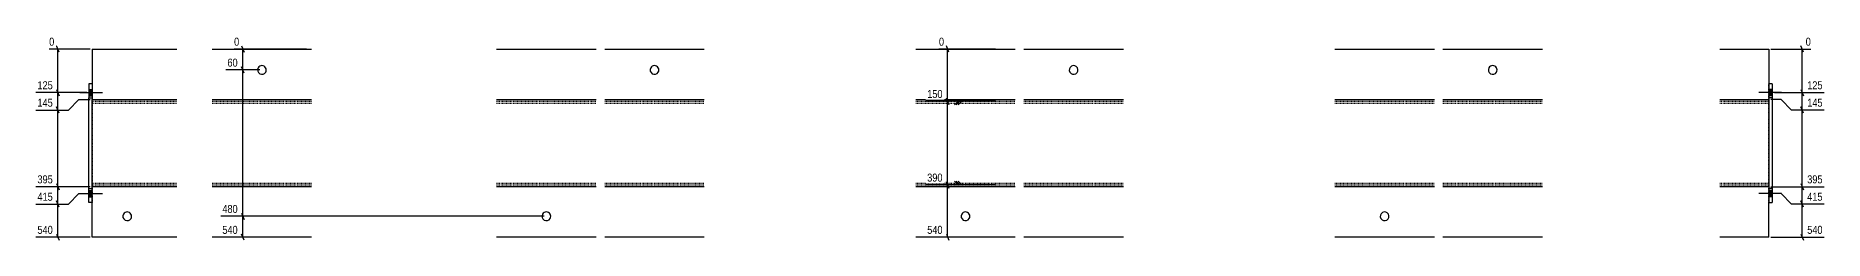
# Model space of a CAD drawing. Header units: millimetres. Extents: x 9 to 43771, y 10 to 1769.
# Drawn here: x 25592 to 30713, y 14 to 602 of the extents above; entities that cross this region are included whole.
import ezdxf

# ---------------------------------------------------------------- set-up
doc = ezdxf.new("R2010")
doc.units = ezdxf.units.MM
doc.linetypes.add('DXK_LINE_DOT2', pattern=[3.9198, 1.9599, -1.9599])
doc.layers.add('MÅLSÆTNING', color=7, linetype='Continuous')
doc.layers.add('STÅL', color=7, linetype='Continuous')
doc.styles.add('Arial Narrow', font='ARIALN.TTF', dxfattribs={"height": 0.2})

msp = doc.modelspace()

# ---------------------------------------------------------------- hatches: boundary and pattern name
at = {"layer": 'STÅL', "linetype": 'Continuous'}
for points in [[(25744, 447.4), (25744, 429.4), (25754, 429.4), (25754, 447.4)], [(25744, 447.4), (25744, 429.4), (25754, 429.4), (25754, 447.4)], [(25744, 447.4), (25744, 429.4), (25754, 429.4), (25754, 447.4)], [(30564, 429.4), (30564, 447.4), (30554, 447.4), (30554, 429.4)], [(30564, 429.4), (30564, 447.4), (30554, 447.4), (30554, 429.4)], [(30564, 429.4), (30564, 447.4), (30554, 447.4), (30554, 429.4)], [(25744, 157.4), (25744, 139.4), (25754, 139.4), (25754, 157.4)], [(25744, 157.4), (25744, 139.4), (25754, 139.4), (25754, 157.4)], [(25744, 157.4), (25744, 139.4), (25754, 139.4), (25754, 157.4)], [(30564, 139.4), (30564, 157.4), (30554, 157.4), (30554, 139.4)], [(30564, 139.4), (30564, 157.4), (30554, 157.4), (30554, 139.4)], [(30564, 139.4), (30564, 157.4), (30554, 157.4), (30554, 139.4)]]:
    msp.add_hatch(color=96, dxfattribs=at).paths.add_polyline_path(points)

# ---------------------------------------------------------------- linework, layer by layer
at = {"layer": 'MÅLSÆTNING', "color": 7, "linetype": 'Continuous'}
for p, q in [((25748, 563.4), (25630.6, 563.4)), ((25659.1, 554.4), (25651.9, 572.4)), ((26367, 563.4), (26160, 563.4)), ((26181.2, 572.4), (26188.4, 554.4)), ((26184.8, 503.4), (26184.8, 563.4)), ((28339.7, 563.4), (28178, 563.4)), ((28206.4, 554.4), (28199.2, 572.4)), ((28202.8, 413.4), (28202.8, 563.4)), ((30560, 563.4), (30674.2, 563.4)), ((30652.9, 554.4), (30645.7, 572.4)), ((26188.4, 494.4), (26181.2, 512.4)), ((26188.4, 494.4), (26181.2, 512.4)), ((26233.6, 503.4), (26136.7, 503.4)), ((26233.6, 503.4), (26136.7, 503.4)), ((25738, 438.4), (25592.6, 438.4)), ((25651.9, 447.4), (25659.1, 429.4)), ((25655.5, 388.4), (25655.5, 438.4)), ((25685.5, 388.4), (25715.5, 418.4)), ((25685.5, 388.4), (25715.5, 418.4)), ((25715.5, 418.4), (25748, 418.4)), ((25715.5, 418.4), (25748, 418.4)), ((28339.7, 413.4), (28140, 413.4)), ((28339.7, 413.4), (28140, 413.4)), ((28199.2, 422.4), (28206.4, 404.4)), ((28206.4, 404.4), (28199.2, 422.4)), ((28202.8, 173.4), (28202.8, 413.4)), ((28232.8, 413.4), (28222.3, 402.9)), ((28243.3, 413.4), (28222.3, 413.4)), ((28232.8, 413.4), (28222.3, 402.9)), ((28243.3, 413.4), (28222.3, 413.4)), ((28238.1, 413.4), (28227.6, 402.9)), ((28238.1, 413.4), (28227.6, 402.9)), ((28243.3, 413.4), (28232.8, 402.9)), ((28243.3, 413.4), (28232.8, 402.9)), ((30589.3, 418.4), (30560, 418.4)), ((30589.3, 418.4), (30560, 418.4)), ((30619.3, 388.4), (30589.3, 418.4)), ((30619.3, 388.4), (30589.3, 418.4)), ((25592.6, 388.4), (25685.5, 388.4)), ((25592.6, 388.4), (25685.5, 388.4)), ((25659.1, 379.4), (25651.9, 397.4)), ((25659.1, 379.4), (25651.9, 397.4)), ((25655.5, 168.4), (25655.5, 388.4)), ((30712.2, 388.4), (30619.3, 388.4)), ((30652.9, 379.4), (30645.7, 397.4)), ((25748, 168.4), (25592.6, 168.4)), ((25748, 168.4), (25592.6, 168.4)), ((25651.9, 177.4), (25659.1, 159.4)), ((25651.9, 177.4), (25659.1, 159.4)), ((25655.5, 118.4), (25655.5, 168.4)), ((28339.7, 173.4), (28140, 173.4)), ((28339.7, 173.4), (28140, 173.4)), ((28199.2, 182.4), (28206.4, 164.4)), ((28206.4, 164.4), (28199.2, 182.4)), ((28202.8, 23.4), (28202.8, 173.4)), ((28232.8, 173.4), (28222.3, 183.9)), ((28232.8, 173.4), (28222.3, 183.9)), ((28243.3, 173.4), (28222.3, 173.4)), ((28243.3, 173.4), (28222.3, 173.4)), ((28238.1, 173.4), (28227.6, 183.9)), ((28238.1, 173.4), (28227.6, 183.9)), ((28243.3, 173.4), (28232.8, 183.9)), ((28243.3, 173.4), (28232.8, 183.9)), ((25592.6, 118.4), (25685.5, 118.4)), ((25592.6, 118.4), (25685.5, 118.4)), ((25659.1, 109.4), (25651.9, 127.4)), ((25659.1, 109.4), (25651.9, 127.4)), ((25655.5, 23.4), (25655.5, 118.4)), ((25685.5, 118.4), (25715.5, 148.4)), ((25685.5, 118.4), (25715.5, 148.4)), ((25715.5, 148.4), (25738, 148.4)), ((25715.5, 148.4), (25738, 148.4)), ((30589.3, 148.4), (30570, 148.4)), ((30589.3, 148.4), (30570, 148.4)), ((30619.3, 118.4), (30589.3, 148.4)), ((30619.3, 118.4), (30589.3, 148.4)), ((30712.2, 118.4), (30619.3, 118.4)), ((30652.9, 109.4), (30645.7, 127.4)), ((30649.3, 23.4), (30649.3, 118.4)), ((27048, 83.4), (26122, 83.4)), ((26181.2, 92.4), (26188.4, 74.4)), ((26184.8, 23.4), (26184.8, 83.4)), ((25748, 23.4), (25592.6, 23.4)), ((25651.9, 32.4), (25659.1, 14.4)), ((26367, 23.4), (26122, 23.4)), ((26188.4, 14.4), (26181.2, 32.4)), ((28339.7, 23.4), (28140, 23.4)), ((28199.2, 32.4), (28206.4, 14.4)), ((30560, 23.4), (30712.2, 23.4)), ((30645.7, 32.4), (30652.9, 14.4))]:
    msp.add_line(p, q, dxfattribs=at)
at = {"layer": 'STÅL', "color": 2, "linetype": 'Continuous'}
for p, q in [((25754, 563.4), (25996.5, 563.4)), ((25754, 563.4), (25754, 463.4)), ((26097.1, 563.4), (26382.1, 563.4)), ((26911.5, 563.4), (27196.5, 563.4)), ((27221.1, 563.4), (27506.1, 563.4)), ((28111.5, 563.4), (28396.5, 563.4)), ((28421.1, 563.4), (28706.1, 563.4)), ((29311.5, 563.4), (29596.5, 563.4)), ((29621.1, 563.4), (29906.1, 563.4)), ((30414, 563.4), (30554, 563.4)), ((30554, 563.4), (30554, 463.4)), ((25754, 463.4), (25744, 463.4)), ((25744, 463.4), (25744, 423.4)), ((25754, 463.4), (25754, 423.4)), ((30564, 463.4), (30554, 463.4)), ((30554, 463.4), (30554, 423.4)), ((30564, 463.4), (30564, 423.4)), ((25744, 123.4), (25744, 423.4)), ((25744, 423.4), (25754, 423.4)), ((25754, 423.4), (25754, 418.4)), ((25754, 168.4), (25754, 418.4)), ((25754, 418.4), (25996.5, 418.4)), ((26097.1, 418.4), (26382.1, 418.4)), ((26911.5, 418.4), (27196.5, 418.4)), ((27221.1, 418.4), (27506.1, 418.4)), ((28111.5, 418.4), (28396.5, 418.4)), ((28421.1, 418.4), (28706.1, 418.4)), ((29311.5, 418.4), (29596.5, 418.4)), ((29621.1, 418.4), (29906.1, 418.4)), ((30414, 418.4), (30554, 418.4)), ((30554, 423.4), (30554, 418.4)), ((30564, 423.4), (30554, 423.4)), ((30554, 418.4), (30554, 168.4)), ((30564, 423.4), (30564, 123.4)), ((25744, 163.4), (25754, 163.4)), ((25754, 123.4), (25754, 168.4)), ((25996.5, 168.4), (25754, 168.4)), ((26382.1, 168.4), (26097.1, 168.4)), ((27196.5, 168.4), (26911.5, 168.4)), ((27506.1, 168.4), (27221.1, 168.4)), ((28396.5, 168.4), (28111.5, 168.4)), ((28706.1, 168.4), (28421.1, 168.4)), ((29596.5, 168.4), (29311.5, 168.4)), ((29906.1, 168.4), (29621.1, 168.4)), ((30554, 168.4), (30414, 168.4)), ((30554, 168.4), (30554, 123.4)), ((30564, 163.4), (30554, 163.4)), ((25754, 123.4), (25744, 123.4)), ((25754, 23.4), (25754, 123.4)), ((30554, 123.4), (30564, 123.4)), ((30554, 23.4), (30554, 123.4)), ((25996.5, 23.4), (25754, 23.4)), ((26382.1, 23.4), (26097.1, 23.4)), ((27196.5, 23.4), (26911.5, 23.4)), ((27506.1, 23.4), (27221.1, 23.4)), ((28396.5, 23.4), (28111.5, 23.4)), ((28706.1, 23.4), (28421.1, 23.4)), ((29596.5, 23.4), (29311.5, 23.4)), ((29906.1, 23.4), (29621.1, 23.4)), ((30554, 23.4), (30414, 23.4))]:
    msp.add_line(p, q, dxfattribs=at)
at = {"layer": 'STÅL', "color": 7, "linetype": 'DXK_LINE_DOT2'}
for p, q in [((25754, 463.4), (25754, 418.4)), ((30554, 418.4), (30554, 463.4)), ((25754, 418.4), (25754, 168.4)), ((25754, 413.4), (25996.5, 413.4)), ((26097.1, 413.4), (26382.1, 413.4)), ((26911.5, 413.4), (27196.5, 413.4)), ((27221.1, 413.4), (27506.1, 413.4)), ((28111.5, 413.4), (28396.5, 413.4)), ((28421.1, 413.4), (28706.1, 413.4)), ((29311.5, 413.4), (29596.5, 413.4)), ((29621.1, 413.4), (29906.1, 413.4)), ((30414, 413.4), (30554, 413.4)), ((30554, 168.4), (30554, 418.4)), ((25754, 408.4), (25996.5, 408.4)), ((26097.1, 408.4), (26382.1, 408.4)), ((26911.5, 408.4), (27196.5, 408.4)), ((27221.1, 408.4), (27506.1, 408.4)), ((28111.5, 408.4), (28396.5, 408.4)), ((28421.1, 408.4), (28706.1, 408.4)), ((29311.5, 408.4), (29596.5, 408.4)), ((29621.1, 408.4), (29906.1, 408.4)), ((30414, 408.4), (30554, 408.4)), ((25754, 178.4), (25996.5, 178.4)), ((25754, 173.4), (25996.5, 173.4)), ((25754, 168.4), (25754, 123.4)), ((26097.1, 178.4), (26382.1, 178.4)), ((26097.1, 173.4), (26382.1, 173.4)), ((26911.5, 178.4), (27196.5, 178.4)), ((26911.5, 173.4), (27196.5, 173.4)), ((27221.1, 178.4), (27506.1, 178.4)), ((27221.1, 173.4), (27506.1, 173.4)), ((28111.5, 178.4), (28396.5, 178.4)), ((28111.5, 173.4), (28396.5, 173.4)), ((28421.1, 178.4), (28706.1, 178.4)), ((28421.1, 173.4), (28706.1, 173.4)), ((29311.5, 178.4), (29596.5, 178.4)), ((29311.5, 173.4), (29596.5, 173.4)), ((29621.1, 178.4), (29906.1, 178.4)), ((29621.1, 173.4), (29906.1, 173.4)), ((30414, 178.4), (30554, 178.4)), ((30414, 173.4), (30554, 173.4)), ((30554, 123.4), (30554, 168.4))]:
    msp.add_line(p, q, dxfattribs=at)
at = {"layer": 'STÅL', "color": 96, "linetype": 'Continuous'}
for p, q in [((25718, 438.4), (25783, 438.4)), ((25718, 438.4), (25783, 438.4)), ((25718, 438.4), (25783, 438.4)), ((25744, 447.4), (25754, 447.4)), ((25744, 447.4), (25754, 447.4)), ((25744, 447.4), (25754, 447.4)), ((25744, 429.4), (25754, 429.4)), ((25744, 429.4), (25754, 429.4)), ((25744, 429.4), (25754, 429.4)), ((30590, 438.4), (30525, 438.4)), ((30590, 438.4), (30525, 438.4)), ((30590, 438.4), (30525, 438.4)), ((30564, 447.4), (30554, 447.4)), ((30564, 447.4), (30554, 447.4)), ((30564, 447.4), (30554, 447.4)), ((30564, 429.4), (30554, 429.4)), ((30564, 429.4), (30554, 429.4)), ((30564, 429.4), (30554, 429.4)), ((25744, 157.4), (25754, 157.4)), ((25744, 157.4), (25754, 157.4)), ((25744, 157.4), (25754, 157.4)), ((30564, 157.4), (30554, 157.4)), ((30564, 157.4), (30554, 157.4)), ((30564, 157.4), (30554, 157.4)), ((25718, 148.4), (25783, 148.4)), ((25718, 148.4), (25783, 148.4)), ((25718, 148.4), (25783, 148.4)), ((25744, 139.4), (25754, 139.4)), ((25744, 139.4), (25754, 139.4)), ((25744, 139.4), (25754, 139.4)), ((30590, 148.4), (30525, 148.4)), ((30590, 148.4), (30525, 148.4)), ((30590, 148.4), (30525, 148.4)), ((30564, 139.4), (30554, 139.4)), ((30564, 139.4), (30554, 139.4)), ((30564, 139.4), (30554, 139.4))]:
    msp.add_line(p, q, dxfattribs=at)
at = {"layer": 'STÅL', "color": 2, "linetype": 'Continuous'}
for centre, start, end in [((26239.6, 503.4), 330.3737, 150.3737), ((27363.6, 503.4), 330.3737, 150.3737), ((28563.6, 503.4), 120.3737, 300.3737), ((28563.6, 503.4), 300.3737, 120.3737), ((29763.6, 503.4), 330.3737, 150.3737), ((26239.6, 503.4), 150.3737, 330.3737), ((27363.6, 503.4), 150.3737, 330.3737), ((29763.6, 503.4), 150.3737, 330.3737), ((25854, 83.4), 150.3737, 330.3737), ((25854, 83.4), 330.3737, 150.3737), ((27054, 83.4), 150.3737, 330.3737), ((27054, 83.4), 330.3737, 150.3737), ((28254, 83.4), 150.3737, 330.3737), ((28254, 83.4), 330.3737, 150.3737), ((29454, 83.4), 120.3737, 300.3737), ((29454, 83.4), 300.3737, 120.3737)]:
    msp.add_arc(centre, 12.5, start, end, dxfattribs=at)

# ---------------------------------------------------------------- next in the draw order: wipeouts: each hides what was drawn before it
at = {"color": 0, "linetype": 'Continuous'}
for points in [[(26179.4, 568.2), (26179.4, 601.8), (26155.2, 601.8), (26155.2, 568.2)], [(28197.4, 568.2), (28197.4, 601.8), (28173.2, 601.8), (28173.2, 568.2)], [(25645.7, 443.2), (25645.7, 476.8), (25592.2, 476.8), (25592.2, 443.2)], [(28193.1, 418.2), (28193.1, 451.8), (28139.6, 451.8), (28139.6, 418.2)], [(25645.7, 173.2), (25645.7, 206.8), (25592.2, 206.8), (25592.2, 173.2)], [(28193.1, 178.2), (28193.1, 211.8), (28139.6, 211.8), (28139.6, 178.2)], [(30712.6, 123.2), (30712.6, 156.8), (30659.1, 156.8), (30659.1, 123.2)], [(26175.1, 88.2), (26175.1, 121.8), (26121.6, 121.8), (26121.6, 88.2)], [(25645.7, 28.2), (25645.7, 61.8), (25592.2, 61.8), (25592.2, 28.2)], [(26175.1, 28.2), (26175.1, 61.8), (26121.6, 61.8), (26121.6, 28.2)], [(28193.1, 28.2), (28193.1, 61.8), (28139.6, 61.8), (28139.6, 28.2)], [(30712.6, 28.2), (30712.6, 61.8), (30659.1, 61.8), (30659.1, 28.2)]]:
    msp.add_wipeout(points, dxfattribs=at).dxf.layer = 'MÅLSÆTNING'

# ---------------------------------------------------------------- next in the draw order: linework, layer by layer
at = {"layer": 'MÅLSÆTNING', "color": 7, "linetype": 'Continuous'}
for p, q in [((25655.5, 438.4), (25655.5, 563.4)), ((26184.8, 83.4), (26184.8, 503.4)), ((25738, 438.4), (25592.6, 438.4)), ((25651.9, 447.4), (25659.1, 429.4)), ((30560, 168.4), (30712.2, 168.4)), ((30645.7, 177.4), (30652.9, 159.4)), ((30649.3, 118.4), (30649.3, 168.4)), ((30712.2, 118.4), (30619.3, 118.4)), ((30652.9, 109.4), (30645.7, 127.4)), ((27048, 83.4), (26122, 83.4)), ((26181.2, 92.4), (26188.4, 74.4))]:
    msp.add_line(p, q, dxfattribs=at)

# ---------------------------------------------------------------- next in the draw order: texts
at = {"layer": 'MÅLSÆTNING', "color": 3, "linetype": 'Continuous', "style": 'Arial Narrow'}
for s, height, p in [('0', 22.9, (26160, 573)), ('0', 22.9, (28178, 573)), ('125', 22.91, (25597, 448)), ('150', 22.91, (28144.4, 423)), ('390', 22.91, (28144.4, 183)), ('395', 22.91, (25597, 178)), ('480', 22.91, (26126.4, 93)), ('415', 22.91, (30663.9, 128)), ('540', 22.91, (25597, 33)), ('540', 22.91, (26126.4, 33)), ('540', 22.91, (28144.4, 33)), ('540', 22.91, (30663.9, 33))]:
    msp.add_text(s, height=height, dxfattribs=at).set_placement(p)

# ---------------------------------------------------------------- next in the draw order: wipeouts: each hides what was drawn before it
at = {"color": 0, "linetype": 'Continuous'}
for points in [[(25650.1, 568.2), (25650.1, 601.8), (25625.8, 601.8), (25625.8, 568.2)], [(26175.1, 508.2), (26175.1, 541.8), (26136.2, 541.8), (26136.2, 508.2)], [(25645.7, 393.2), (25645.7, 426.8), (25592.2, 426.8), (25592.2, 393.2)], [(30712.6, 173.2), (30712.6, 206.8), (30659.1, 206.8), (30659.1, 173.2)], [(25645.7, 123.2), (25645.7, 156.8), (25592.2, 156.8), (25592.2, 123.2)]]:
    msp.add_wipeout(points, dxfattribs=at).dxf.layer = 'MÅLSÆTNING'

# ---------------------------------------------------------------- next in the draw order: linework, layer by layer
at = {"layer": 'MÅLSÆTNING', "color": 7, "linetype": 'Continuous'}
for p, q in [((30649.3, 168.4), (30649.3, 388.4)), ((30560, 168.4), (30712.2, 168.4)), ((30645.7, 177.4), (30652.9, 159.4))]:
    msp.add_line(p, q, dxfattribs=at)

# ---------------------------------------------------------------- next in the draw order: texts
at = {"layer": 'MÅLSÆTNING', "color": 3, "linetype": 'Continuous', "style": 'Arial Narrow'}
for s, height, p in [('0', 22.9, (25630.6, 573)), ('60', 22.91, (26141, 513)), ('145', 22.91, (25597, 398)), ('395', 22.91, (30663.9, 178)), ('415', 22.91, (25597, 128))]:
    msp.add_text(s, height=height, dxfattribs=at).set_placement(p)

# ---------------------------------------------------------------- next in the draw order: wipeouts: each hides what was drawn before it
at = {"color": 0, "linetype": 'Continuous'}
msp.add_wipeout([(30712.6, 393.2), (30712.6, 426.8), (30659.1, 426.8), (30659.1, 393.2)], dxfattribs=at).dxf.layer = 'MÅLSÆTNING'

# ---------------------------------------------------------------- next in the draw order: linework, layer by layer
at = {"layer": 'MÅLSÆTNING', "color": 7, "linetype": 'Continuous'}
for p, q in [((30570, 438.4), (30712.2, 438.4)), ((30645.7, 447.4), (30652.9, 429.4)), ((30649.3, 388.4), (30649.3, 438.4)), ((30712.2, 388.4), (30619.3, 388.4)), ((30652.9, 379.4), (30645.7, 397.4))]:
    msp.add_line(p, q, dxfattribs=at)

# ---------------------------------------------------------------- next in the draw order: texts
at = {"layer": 'MÅLSÆTNING', "color": 3, "linetype": 'Continuous', "style": 'Arial Narrow'}
msp.add_text('145', height=22.91, dxfattribs=at).set_placement((30663.9, 398))

# ---------------------------------------------------------------- next in the draw order: wipeouts: each hides what was drawn before it
at = {"color": 0, "linetype": 'Continuous'}
msp.add_wipeout([(30712.6, 443.2), (30712.6, 476.8), (30659.1, 476.8), (30659.1, 443.2)], dxfattribs=at).dxf.layer = 'MÅLSÆTNING'

# ---------------------------------------------------------------- next in the draw order: linework, layer by layer
at = {"layer": 'MÅLSÆTNING', "color": 7, "linetype": 'Continuous'}
for p, q in [((30649.3, 438.4), (30649.3, 563.4)), ((30570, 438.4), (30712.2, 438.4)), ((30645.7, 447.4), (30652.9, 429.4))]:
    msp.add_line(p, q, dxfattribs=at)

# ---------------------------------------------------------------- next in the draw order: texts
at = {"layer": 'MÅLSÆTNING', "color": 3, "linetype": 'Continuous', "style": 'Arial Narrow'}
msp.add_text('125', height=22.91, dxfattribs=at).set_placement((30663.9, 448))

# ---------------------------------------------------------------- next in the draw order: wipeouts: each hides what was drawn before it
at = {"color": 0, "linetype": 'Continuous'}
msp.add_wipeout([(30679, 568.2), (30679, 601.8), (30654.7, 601.8), (30654.7, 568.2)], dxfattribs=at).dxf.layer = 'MÅLSÆTNING'

# ---------------------------------------------------------------- next in the draw order: texts
at = {"layer": 'MÅLSÆTNING', "color": 3, "linetype": 'Continuous', "style": 'Arial Narrow'}
msp.add_text('0', height=22.9, dxfattribs=at).set_placement((30659.5, 573))

doc.saveas('drawing.dxf')
